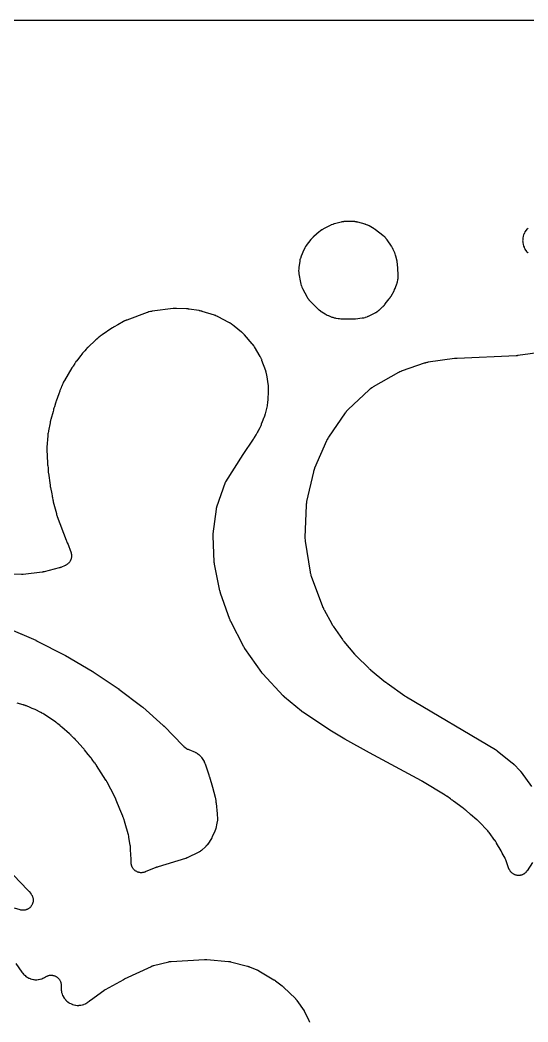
# Model space of a CAD drawing. Header units: millimetres. Extents: x 0 to 300, y 0 to 300.
# Drawn here: x 75 to 150, y 152.1 to 300.1 of the extents above; entities that cross this region are included whole.
import ezdxf

# ---------------------------------------------------------------- set-up
doc = ezdxf.new("R2010")
doc.units = ezdxf.units.MM
doc.layers.add('CUT', color=7, linetype='CONTINUOUS')

msp = doc.modelspace()

# ---------------------------------------------------------------- linework, layer by layer
at = {"layer": 'CUT'}
for points in [[(-0.0625, 1.4375), (-0.0625, 298.5625), (-0.0625, 299.4478), (-0.0589, 299.5212), (-0.0503, 299.5794), (-0.036, 299.6365), (-0.0162, 299.6918), (0.009, 299.745), (0.0392, 299.7954), (0.0743, 299.8427), (0.1137, 299.8863), (0.1573, 299.9257), (0.2046, 299.9608), (0.255, 299.991), (0.3082, 300.0162), (0.3635, 300.036), (0.4206, 300.0503), (0.4788, 300.0589), (0.5522, 300.0625), (1.4375, 300.0625), (2.5582, 300.0625), (140.0684, 300.0625), (193.3882, 300.0625)], [(150.0119, 269.3292), (149.8823, 269.1997), (149.8433, 269.1568), (149.7268, 269.0153), (149.6922, 268.9689), (149.5899, 268.8168), (149.5599, 268.7672), (149.4727, 268.606), (149.4476, 268.5538), (149.3764, 268.3849), (149.3565, 268.3305), (149.3019, 268.1556), (149.2873, 268.0995), (149.2499, 267.9201), (149.2408, 267.8629), (149.2208, 267.6807), (149.2173, 267.6228), (149.215, 267.4396), (149.2171, 267.3817), (149.2325, 267.1991), (149.2401, 267.1416), (149.2731, 266.9614), (149.2862, 266.9049), (149.3364, 266.7287), (149.355, 266.6738), (149.4219, 266.5032), (149.4457, 266.4503), (149.5288, 266.287), (149.5575, 266.2367), (149.656, 266.0821), (149.6895, 266.0348), (149.8024, 265.8905), (149.8403, 265.8466), (149.9666, 265.7138), (150.0085, 265.6738)], [(150.6538, 175.6366), (149.8771, 174.4357), (149.8526, 174.3998), (149.8063, 174.3353), (149.7525, 174.2674), (149.7145, 174.2239), (149.6543, 174.1615), (149.6123, 174.1219), (149.5465, 174.0656), (149.5008, 174.0302), (149.4299, 173.9805), (149.381, 173.9497), (149.3056, 173.907), (149.2541, 173.881), (149.1749, 173.8458), (149.121, 173.8249), (149.0388, 173.7975), (148.9833, 173.7818), (148.8988, 173.7624), (148.842, 173.7523), (148.756, 173.7411), (148.6985, 173.7364), (148.6118, 173.7335), (148.5541, 173.7344), (148.4676, 173.7399), (148.4103, 173.7463), (148.3247, 173.7601), (148.2682, 173.772), (148.1844, 173.794), (148.1293, 173.8113), (148.0479, 173.8412), (147.9948, 173.8637), (147.9167, 173.9013), (147.866, 173.9289), (147.7919, 173.9738), (147.744, 174.0061), (147.6746, 174.058), (147.63, 174.0947), (147.5659, 174.153), (147.5251, 174.1939), (147.4669, 174.2581), (147.4302, 174.3026), (147.3785, 174.3722), (147.3463, 174.4201), (147.3014, 174.4943), (147.274, 174.545), (147.2365, 174.6232), (147.2056, 174.6964), (147.1897, 174.7367), (146.7115, 176.0428), (146.7067, 176.0556), (146.6742, 176.1384), (146.669, 176.1511), (146.6484, 176.2005), (146.6372, 176.2255), (146.5611, 176.3862), (146.5488, 176.4107), (146.5238, 176.458), (146.5172, 176.47), (146.4737, 176.5476), (146.4669, 176.5595), (146.1972, 177.016), (146.1971, 177.0163), (146.1211, 177.1841), (146.1088, 177.2097), (146.0836, 177.2589), (146.0771, 177.2715), (146.0332, 177.3525), (146.0263, 177.3649), (145.3623, 178.5259), (145.3533, 178.541), (145.2938, 178.6384), (145.2844, 178.6533), (145.2061, 178.7733), (145.1963, 178.7878), (145.1311, 178.8816), (145.1209, 178.8959), (144.2549, 180.067), (144.2439, 180.0815), (144.1707, 180.1744), (144.1593, 180.1885), (144.064, 180.3022), (144.0521, 180.316), (143.9734, 180.4043), (143.9611, 180.4177), (142.8459, 181.5958), (142.8311, 181.6109), (142.7334, 181.7071), (142.7181, 181.7216), (142.5914, 181.8379), (142.5756, 181.8519), (142.4714, 181.941), (142.4552, 181.9544), (141.4929, 182.7201), (140.7972, 183.3725), (140.7828, 183.3856), (140.6872, 183.4696), (140.6723, 183.4822), (140.549, 183.5836), (140.5337, 183.5958), (140.4328, 183.6733), (140.4171, 183.685), (139.0163, 184.6909), (138.9282, 184.7611), (138.9156, 184.7708), (138.8333, 184.8328), (138.8204, 184.8422), (138.715, 184.9174), (138.702, 184.9264), (138.6164, 184.9841), (138.6031, 184.9927), (138.5411, 185.0322), (137.9967, 185.4231), (137.9879, 185.4293), (137.9268, 185.4716), (137.9173, 185.478), (137.8401, 185.5293), (137.8307, 185.5354), (137.7689, 185.5747), (137.7587, 185.5811), (134.4191, 187.6154), (134.4128, 187.6192), (134.369, 187.6451), (134.3622, 187.6491), (134.3071, 187.6808), (134.3004, 187.6846), (134.2566, 187.709), (134.2493, 187.713), (126.569, 191.8611), (122.9713, 193.8563), (120.9878, 195.0335), (116.7291, 197.8644), (116.7187, 197.8713), (116.6948, 197.8878), (116.6845, 197.8949), (116.6721, 197.9037), (116.662, 197.9109), (116.6384, 197.928), (116.6284, 197.9354), (116.6204, 197.9414), (116.6104, 197.9489), (116.5874, 197.9667), (116.5776, 197.9743), (116.5657, 197.9838), (116.5559, 197.9916), (116.5334, 198.0099), (116.5238, 198.0179), (114.0578, 200.0842), (114.0474, 200.0931), (114.0234, 200.1139), (114.0131, 200.1229), (114.0007, 200.1339), (113.9906, 200.143), (113.9672, 200.1646), (113.9572, 200.1738), (113.9493, 200.1814), (113.9394, 200.1908), (113.9167, 200.213), (113.907, 200.2226), (113.8953, 200.2344), (113.8858, 200.2441), (113.8637, 200.267), (113.8543, 200.2769), (110.8459, 203.4919), (110.8351, 203.5036), (110.8102, 203.5311), (110.7997, 203.5431), (110.7869, 203.5577), (110.7766, 203.5698), (110.7563, 203.5939), (110.7347, 203.6215), (110.7249, 203.6342), (110.7132, 203.6497), (110.7037, 203.6626), (110.6817, 203.6928), (110.6724, 203.7058), (108.177, 207.27), (108.1685, 207.2824), (108.1489, 207.3115), (108.1405, 207.324), (108.1305, 207.3394), (108.1224, 207.3521), (108.1045, 207.3806), (108.09, 207.4055), (108.0825, 207.4185), (108.0736, 207.4344), (108.0664, 207.4475), (108.0499, 207.4783), (108.0429, 207.4915), (106.103, 211.2385), (106.096, 211.2524), (106.0799, 211.2848), (106.0731, 211.2988), (106.065, 211.3159), (106.0585, 211.33), (106.0435, 211.3629), (106.0372, 211.3771), (106.0323, 211.3885), (106.0262, 211.4028), (106.0124, 211.4363), (106.0066, 211.4507), (105.9997, 211.4683), (105.9941, 211.4828), (105.9815, 211.5167), (105.9762, 211.5313), (104.5922, 215.4469), (104.5872, 215.4616), (104.5757, 215.4959), (104.5709, 215.5107), (104.5652, 215.5288), (104.5607, 215.5436), (104.5504, 215.5784), (104.5461, 215.5933), (104.5428, 215.6053), (104.5387, 215.6203), (104.5297, 215.6554), (104.5259, 215.6704), (104.5215, 215.6888), (104.518, 215.704), (104.5101, 215.7393), (104.5068, 215.7545), (103.6945, 219.7278), (103.6931, 219.7348), (103.6899, 219.7511), (103.6893, 219.7539), (103.6841, 219.7839), (103.6752, 219.8411), (103.6677, 219.9038), (103.6612, 219.9798), (103.659, 220.0149), (103.4827, 223.8904), (103.4823, 223.9003), (103.482, 223.9093), (103.4815, 223.9474), (103.4821, 224.0156), (103.4828, 224.0445), (103.4844, 224.072), (103.4892, 224.1363), (103.4929, 224.1743), (103.4944, 224.1869), (103.4957, 224.1978), (103.9692, 227.8342), (103.9707, 227.8453), (103.9721, 227.855), (103.9739, 227.8655), (103.9895, 227.9455), (103.9968, 227.9791), (104.005, 228.0108), (104.0256, 228.0848), (104.039, 228.1283), (104.0438, 228.1426), (104.048, 228.155), (105.335, 231.8231), (105.3472, 231.844), (105.3557, 231.8576), (105.363, 231.8692), (107.9528, 235.8899), (109.47, 238.1854), (109.4753, 238.1935), (109.5114, 238.2502), (109.517, 238.259), (109.5608, 238.3305), (109.5661, 238.3392), (109.5998, 238.3963), (109.6053, 238.4057), (109.8392, 238.8185), (109.961, 239.0075), (109.9676, 239.018), (110.0097, 239.0866), (110.0161, 239.0972), (110.0406, 239.1389), (110.0527, 239.1605), (110.1284, 239.3025), (110.1396, 239.3246), (110.1606, 239.3682), (110.1658, 239.3794), (110.1992, 239.4527), (110.2015, 239.4578), (110.3931, 239.7959), (110.401, 239.8102), (110.4506, 239.9037), (110.4581, 239.9182), (110.4864, 239.9751), (110.5001, 240.0047), (110.5838, 240.199), (110.5959, 240.2293), (110.6178, 240.2889), (110.6233, 240.3043), (110.6571, 240.4046), (110.6621, 240.4201), (110.7754, 240.7886), (111.0526, 241.4314), (111.0575, 241.4431), (111.0883, 241.5189), (111.0929, 241.5306), (111.1105, 241.5765), (111.119, 241.6002), (111.1709, 241.7554), (111.1784, 241.7794), (111.1921, 241.8267), (111.1955, 241.8388), (111.2165, 241.9179), (111.2196, 241.9301), (111.5076, 243.111), (111.5107, 243.1241), (111.5295, 243.2097), (111.5323, 243.2229), (111.5425, 243.2747), (111.5471, 243.3013), (111.5731, 243.4746), (111.5766, 243.5014), (111.582, 243.5538), (111.5833, 243.5672), (111.5905, 243.6546), (111.5914, 243.6681), (111.5968, 243.7578), (111.5975, 243.7682), (111.605, 243.8974), (111.6908, 245.342), (111.6916, 245.3574), (111.6949, 245.4582), (111.6952, 245.4737), (111.6955, 245.509), (111.6955, 245.5095), (111.6955, 245.5132), (111.6957, 245.5342), (111.6957, 245.5355), (111.6959, 245.5704), (111.6953, 245.6016), (111.686, 245.8042), (111.6837, 245.8353), (111.6778, 245.8959), (111.6761, 245.9115), (111.6635, 246.0121), (111.6614, 246.0276), (111.4153, 247.6566), (111.413, 247.6711), (111.3964, 247.7652), (111.3937, 247.7796), (111.3823, 247.8359), (111.3758, 247.8645), (111.3463, 247.981), (111.329, 248.05), (111.3211, 248.0784), (111.3044, 248.1334), (111.3, 248.1475), (111.27, 248.2383), (111.2652, 248.2523), (110.7096, 249.8041), (110.7046, 249.8176), (110.6708, 249.9052), (110.6655, 249.9186), (110.6439, 249.9707), (110.6323, 249.9971), (110.5523, 250.1668), (110.5394, 250.1926), (110.5245, 250.2208), (110.5238, 250.2221), (110.4975, 250.2715), (110.4906, 250.2841), (110.4449, 250.3653), (110.4377, 250.3777), (109.5937, 251.795), (109.5869, 251.8063), (109.5415, 251.8789), (109.5344, 251.8899), (109.5061, 251.933), (109.4912, 251.9547), (109.3911, 252.0934), (109.3752, 252.1145), (109.3433, 252.1548), (109.335, 252.1651), (109.2805, 252.231), (109.272, 252.2411), (108.1344, 253.5575), (108.1254, 253.5677), (108.0663, 253.633), (108.0571, 253.6429), (108.0208, 253.6814), (108.0176, 253.6845), (107.9992, 253.7039), (107.9799, 253.7234), (107.8518, 253.8467), (107.8316, 253.8652), (107.7914, 253.9005), (107.781, 253.9094), (107.7128, 253.9666), (107.7023, 253.9753), (106.604, 254.8542), (106.3475, 255.0606), (106.3361, 255.0696), (106.2611, 255.127), (106.2495, 255.1356), (106.2476, 255.137), (106.2321, 255.1489), (106.2205, 255.1574), (106.1751, 255.1903), (106.1515, 255.2066), (105.9954, 255.3087), (105.971, 255.3238), (105.9227, 255.3522), (105.9102, 255.3593), (105.8287, 255.4047), (105.8161, 255.4115), (104.2281, 256.2454), (104.2162, 256.2514), (104.1384, 256.2901), (104.1263, 256.296), (104.079, 256.3182), (104.0546, 256.329), (103.8941, 256.3958), (103.8692, 256.4055), (103.8201, 256.4234), (103.8075, 256.4278), (103.8069, 256.428), (103.7894, 256.4344), (103.7767, 256.4389), (103.694, 256.4669), (103.6812, 256.4711), (101.8645, 257.0423), (101.8542, 257.0454), (101.7822, 257.0666), (101.7714, 257.0697), (101.724, 257.0827), (101.701, 257.0886), (101.5569, 257.1221), (101.5346, 257.1268), (101.4957, 257.1343), (101.4851, 257.1363), (101.412, 257.149), (101.4001, 257.151), (99.9547, 257.373), (99.9383, 257.3753), (99.8317, 257.3887), (99.8153, 257.3905), (99.6811, 257.4036), (99.6646, 257.405), (99.5575, 257.4125), (99.541, 257.4134), (98.1018, 257.4741), (98.0892, 257.4745), (98.0068, 257.4763), (97.9942, 257.4764), (97.9446, 257.4764), (97.9193, 257.4758), (97.7548, 257.4689), (97.7295, 257.4673), (97.6802, 257.4631), (97.6676, 257.4619), (97.5857, 257.4532), (97.5731, 257.4517), (94.5007, 257.0601), (94.4839, 257.0577), (94.375, 257.0407), (94.3583, 257.0379), (94.2933, 257.0258), (94.2601, 257.0187), (94.0463, 256.9664), (94.0276, 256.9613), (94.0026, 256.9551), (93.9698, 256.9461), (93.9063, 256.9266), (93.8901, 256.9214), (93.7853, 256.886), (93.7693, 256.8804), (90.7246, 255.755), (90.7144, 255.7511), (90.6432, 255.7233), (90.6326, 255.719), (90.5863, 255.6999), (90.5641, 255.6902), (90.4274, 255.6273), (90.4271, 255.6271), (90.4061, 255.617), (90.3893, 255.6085), (90.37, 255.5991), (90.3338, 255.5807), (90.324, 255.5756), (90.2567, 255.5398), (90.2459, 255.5338), (89.4075, 255.0648), (88.8705, 254.7657), (88.8558, 254.7572), (88.82, 254.7359), (88.8091, 254.7298), (88.7969, 254.7229), (88.7188, 254.6768), (88.7068, 254.6696), (88.6101, 254.6096), (88.5983, 254.6021), (88.5224, 254.5524), (88.5108, 254.5447), (87.0787, 253.5605), (87.063, 253.5494), (86.9625, 253.4754), (86.9472, 253.4638), (86.8241, 253.3671), (86.8092, 253.355), (86.7136, 253.2747), (86.6991, 253.2622), (86.5815, 253.1569), (86.4436, 253.058), (86.4276, 253.0462), (86.408, 253.0311), (86.3783, 253.0089), (86.3686, 253.0014), (86.3307, 252.972), (86.3249, 252.9672), (86.3096, 252.955), (86.1844, 252.852), (86.1692, 252.8391), (86.0722, 252.7538), (86.0575, 252.7404), (85.0751, 251.8166), (85.0612, 251.8031), (84.9727, 251.7144), (84.9593, 251.7005), (84.8757, 251.6111), (84.8557, 251.5902), (84.8401, 251.5733), (84.8137, 251.5435), (84.8066, 251.5354), (84.7702, 251.4928), (84.7563, 251.477), (84.7438, 251.4623), (84.5337, 251.2065), (84.468, 251.1408), (84.4605, 251.1332), (84.409, 251.0798), (84.4014, 251.0718), (84.3682, 251.0362), (84.3526, 251.0187), (84.2572, 250.908), (84.2428, 250.8906), (84.2184, 250.86), (84.2119, 250.8516), (84.1672, 250.7935), (84.16, 250.7839), (83.9241, 250.464), (83.3431, 249.7566), (83.3361, 249.7478), (83.2873, 249.686), (83.2801, 249.6768), (83.2489, 249.6357), (83.2343, 249.6155), (83.1458, 249.4883), (83.1435, 249.4849), (83.1387, 249.4782), (83.1267, 249.4606), (83.0507, 249.3449), (83.0394, 249.3269), (82.8209, 248.967), (82.7811, 248.9104), (82.7731, 248.8986), (82.7087, 248.802), (82.7009, 248.7901), (82.6515, 248.7119), (82.644, 248.6998), (81.5332, 246.8491), (81.5222, 246.83), (81.488, 246.7679), (81.4871, 246.7664), (81.4806, 246.7548), (81.4555, 246.709), (81.4553, 246.7085), (81.4529, 246.7043), (81.4426, 246.6848), (81.3616, 246.5241), (81.3521, 246.5042), (81.2922, 246.3738), (81.2834, 246.3535), (81.185, 246.1165), (81.1189, 245.9733), (81.1075, 245.9472), (81.0866, 245.8956), (81.0814, 245.8823), (81.0486, 245.7957), (81.0437, 245.7823), (81.0292, 245.741), (80.9471, 245.543), (80.9422, 245.5308), (80.9112, 245.4512), (80.9065, 245.4389), (80.8698, 245.3382), (80.8654, 245.3258), (80.8379, 245.2449), (80.8339, 245.2324), (80.7144, 244.8539), (80.3063, 243.7941), (80.3017, 243.7817), (80.2724, 243.7002), (80.268, 243.6876), (80.2335, 243.5846), (80.2294, 243.5719), (80.2037, 243.4892), (80.1999, 243.4764), (80.053, 242.963), (80.0124, 242.8476), (80.0075, 242.8329), (79.9765, 242.7368), (79.9719, 242.722), (79.9361, 242.6004), (79.932, 242.5855), (79.906, 242.4879), (79.9022, 242.4729), (79.8491, 242.2506), (79.5119, 241.0725), (79.5091, 241.0624), (79.4903, 240.9919), (79.4876, 240.9814), (79.476, 240.9349), (79.4709, 240.9124), (79.4601, 240.8602), (79.4309, 240.7446), (79.4269, 240.7275), (79.4021, 240.6154), (79.3986, 240.5981), (79.1742, 239.419), (79.1692, 239.3959), (79.1667, 239.3841), (79.1576, 239.3378), (79.1535, 239.314), (79.15, 239.2917), (79.1146, 239.1057), (79.1114, 239.0871), (79.0923, 238.9662), (79.0896, 238.9475), (79.0704, 238.7951), (79.0684, 238.7763), (79.0569, 238.6545), (79.0554, 238.6357), (78.9517, 236.9767), (78.951, 236.9621), (78.9474, 236.8676), (78.947, 236.8531), (78.9454, 236.7344), (78.9453, 236.7198), (78.9463, 236.6252), (78.9466, 236.6107), (79.0131, 234.6913), (79.0139, 234.6743), (79.0208, 234.5644), (79.0221, 234.5474), (79.0347, 234.4097), (79.0365, 234.3929), (79.0496, 234.2835), (79.0519, 234.2667), (79.1073, 233.8943), (79.1166, 233.6097), (79.1176, 233.5896), (79.1205, 233.5471), (79.1211, 233.5264), (79.1218, 233.5108), (79.1278, 233.4094), (79.1289, 233.3938), (79.1397, 233.2668), (79.1413, 233.2512), (79.1525, 233.1503), (79.1544, 233.1348), (79.3976, 231.37), (79.3995, 231.3573), (79.4128, 231.2745), (79.4149, 231.2618), (79.4338, 231.1582), (79.4362, 231.1455), (79.453, 231.0634), (79.4557, 231.0508), (79.672, 230.097), (79.7137, 229.8164), (79.7161, 229.8016), (79.7329, 229.7053), (79.7357, 229.6905), (79.7598, 229.5702), (79.7629, 229.5555), (79.7745, 229.5043), (79.8212, 229.2274), (79.8233, 229.2154), (79.8381, 229.1376), (79.8405, 229.1256), (79.861, 229.0283), (79.8636, 229.0164), (79.8815, 228.9393), (79.8844, 228.9274), (80.3312, 227.165), (80.3355, 227.1491), (80.3647, 227.0458), (80.3694, 227.03), (80.4097, 226.9014), (80.4148, 226.8857), (80.4497, 226.7842), (80.4552, 226.7687), (81.7743, 223.2473), (81.7803, 223.2318), (81.8209, 223.132), (81.8273, 223.1167), (81.8817, 222.9929), (81.8886, 222.9778), (81.9346, 222.8803), (81.9419, 222.8655), (82.0655, 222.6215), (82.4314, 221.6483), (82.4359, 221.6363), (82.4397, 221.6255), (82.4552, 221.5787), (82.4806, 221.4937), (82.4905, 221.4577), (82.4985, 221.4229), (82.5154, 221.341), (82.5241, 221.2923), (82.5265, 221.2761), (82.5285, 221.2619), (82.5484, 221.1131), (82.5532, 221.0685), (82.5601, 220.9865), (82.563, 220.8967), (82.562, 220.837), (82.5561, 220.7474), (82.5491, 220.688), (82.5342, 220.5994), (82.5214, 220.5411), (82.4977, 220.4544), (82.4791, 220.3976), (82.447, 220.3138), (82.4228, 220.2591), (82.3825, 220.1789), (82.353, 220.1269), (82.3048, 220.0511), (82.2703, 220.0023), (82.2148, 219.9316), (82.1756, 219.8865), (82.1134, 219.8218), (82.0699, 219.7808), (82.0015, 219.7226), (81.9541, 219.6861), (81.8803, 219.635), (81.8295, 219.6035), (81.7509, 219.56), (81.6771, 219.5238), (81.6363, 219.505), (81.01, 219.2359), (81.0033, 219.233), (80.9877, 219.2264), (80.985, 219.2253), (80.9562, 219.214), (80.9011, 219.1934), (80.8402, 219.173), (80.7658, 219.1511), (80.7314, 219.1417), (78.542, 218.5894), (78.5282, 218.586), (78.4959, 218.5784), (78.4821, 218.5753), (78.4655, 218.5717), (78.4517, 218.5688), (78.4196, 218.5622), (78.4058, 218.5596), (78.3946, 218.5575), (78.3808, 218.555), (78.3483, 218.5495), (78.3344, 218.5472), (78.3174, 218.5446), (78.3035, 218.5426), (78.2709, 218.5381), (78.2569, 218.5362), (75.4449, 218.1926), (75.4382, 218.1918), (75.4226, 218.19), (75.4199, 218.1897), (75.3913, 218.187), (75.3369, 218.1828), (75.2774, 218.1802), (75.2054, 218.1794), (75.1723, 218.1796), (72.3269, 218.2529)], [(152.1488, 251.0056), (148.4796, 250.4994), (148.4693, 250.4981), (148.4452, 250.495), (148.4349, 250.4938), (148.4223, 250.4924), (148.412, 250.4912), (148.3879, 250.4888), (148.3775, 250.4878), (148.3692, 250.487), (148.3588, 250.4861), (148.3346, 250.4842), (148.3243, 250.4834), (148.3116, 250.4826), (148.3012, 250.4819), (148.277, 250.4806), (148.2666, 250.48), (139.5217, 250.089), (139.5077, 250.0883), (139.4167, 250.0821), (139.4027, 250.0809), (139.2886, 250.0705), (139.2746, 250.069), (139.184, 250.0586), (139.1701, 250.0568), (135.2779, 249.5152), (135.2636, 249.513), (135.1707, 249.4978), (135.1565, 249.4953), (135.1009, 249.4848), (135.0726, 249.4787), (134.8897, 249.435), (134.8617, 249.4276), (134.8074, 249.4118), (134.7935, 249.4076), (134.7038, 249.3791), (134.6901, 249.3746), (131.4195, 248.2495), (131.4064, 248.2448), (131.3218, 248.2135), (131.3089, 248.2086), (131.2585, 248.1886), (131.2329, 248.1778), (131.0686, 248.1036), (131.0436, 248.0916), (130.9953, 248.0671), (130.983, 248.0606), (130.9035, 248.0179), (130.8914, 248.0112), (127.1396, 245.8813), (127.1244, 245.8723), (127.0266, 245.813), (127.0117, 245.8036), (126.9541, 245.7663), (126.9251, 245.7463), (126.7408, 245.6109), (126.7131, 245.5892), (126.6603, 245.5454), (126.6469, 245.5339), (126.561, 245.4583), (126.5479, 245.4465), (123.4554, 242.5591), (123.4438, 242.548), (123.3697, 242.475), (123.3584, 242.4636), (123.3151, 242.4186), (123.2935, 242.3949), (123.1575, 242.2376), (123.1372, 242.2129), (123.0989, 242.1635), (123.0893, 242.1507), (123.0277, 242.0668), (123.0184, 242.0538), (120.5312, 238.4662), (120.5228, 238.4538), (120.4694, 238.3726), (120.4614, 238.3599), (120.4305, 238.3103), (120.4153, 238.2845), (120.321, 238.1145), (120.3072, 238.088), (120.2814, 238.0356), (120.275, 238.022), (120.2343, 237.9337), (120.2282, 237.92), (118.4885, 233.8805), (118.4832, 233.868), (118.4501, 233.786), (118.4452, 233.7733), (118.4264, 233.7236), (118.4173, 233.6979), (118.3624, 233.5299), (118.3545, 233.5039), (118.3403, 233.4527), (118.3368, 233.4395), (118.3151, 233.3538), (118.3119, 233.3406), (117.3033, 228.939), (117.3003, 228.9252), (117.2819, 228.8351), (117.2792, 228.8212), (117.2694, 228.7668), (117.2651, 228.7388), (117.2411, 228.5566), (117.2381, 228.5284), (117.2334, 228.4734), (117.2324, 228.4592), (117.2269, 228.3675), (117.2262, 228.3533), (117.0562, 223.7106), (117.0559, 223.6961), (117.0547, 223.6014), (117.0547, 223.5868), (117.0554, 223.5299), (117.0565, 223.5008), (117.0679, 223.3119), (117.0704, 223.2828), (117.0766, 223.2263), (117.0783, 223.2118), (117.0909, 223.1179), (117.093, 223.1035), (117.8195, 218.5347), (117.822, 218.5199), (117.8399, 218.4234), (117.8428, 218.4086), (117.855, 218.3509), (117.862, 218.3215), (117.9121, 218.1319), (117.9205, 218.1029), (117.9384, 218.0467), (117.9432, 218.0324), (117.9754, 217.9397), (117.9805, 217.9255), (119.6543, 213.4652), (119.6621, 213.4454), (119.7153, 213.3177), (119.7239, 213.2982), (119.7962, 213.1404), (119.8054, 213.1213), (119.8675, 212.9976), (119.8774, 212.9788), (121.03, 210.8738), (121.0374, 210.8606), (121.0869, 210.7755), (121.0946, 210.7625), (121.1593, 210.6573), (121.1674, 210.6445), (121.2211, 210.562), (121.2295, 210.5494), (122.5887, 208.5707), (122.5971, 208.5589), (122.6522, 208.4827), (122.6608, 208.4711), (122.7323, 208.3771), (122.7412, 208.3657), (122.7999, 208.2922), (122.809, 208.281), (124.3571, 206.4371), (124.3668, 206.4257), (124.4312, 206.3529), (124.4412, 206.3418), (124.5242, 206.2523), (124.5345, 206.2415), (124.6024, 206.1719), (124.613, 206.1614), (126.482, 204.3392), (126.4915, 204.3301), (126.5539, 204.2718), (126.5637, 204.263), (126.6437, 204.1915), (126.6536, 204.1828), (126.7186, 204.1273), (126.7287, 204.1189), (128.9775, 202.2815), (128.9849, 202.2755), (129.0368, 202.2345), (129.0448, 202.2282), (129.1104, 202.1782), (129.1184, 202.1721), (129.1709, 202.1334), (129.1795, 202.1272), (131.7889, 200.2733), (131.7992, 200.2662), (131.8666, 200.2204), (131.877, 200.2135), (131.9628, 200.1578), (131.9734, 200.151), (132.0426, 200.1081), (132.0534, 200.1016), (145.194, 192.3294), (145.2079, 192.321), (145.2401, 192.3011), (145.2539, 192.2925), (145.2705, 192.2818), (145.2841, 192.273), (145.3156, 192.252), (145.329, 192.2428), (145.3397, 192.2354), (145.3529, 192.2261), (145.3836, 192.2039), (145.3967, 192.1943), (145.4126, 192.1825), (145.4255, 192.1726), (145.4554, 192.1494), (145.4681, 192.1394), (147.7159, 190.3278), (147.7275, 190.3183), (147.7543, 190.2959), (147.7658, 190.2863), (147.7796, 190.2743), (147.7908, 190.2645), (147.8169, 190.2412), (147.828, 190.2312), (147.8368, 190.223), (147.8477, 190.2128), (147.873, 190.1887), (147.8838, 190.1783), (147.8968, 190.1655), (147.9073, 190.1549), (147.9318, 190.13), (147.9422, 190.1192), (148.7925, 189.2235), (148.8027, 189.2126), (148.8262, 189.1869), (148.8362, 189.1759), (148.8483, 189.1623), (148.8581, 189.151), (148.8808, 189.1246), (148.8904, 189.1132), (148.8981, 189.104), (148.9075, 189.0925), (148.9293, 189.0653), (148.9385, 189.0536), (148.9497, 189.0392), (148.9587, 189.0274), (148.9796, 188.9995), (148.9885, 188.9875), (150.5082, 186.8889)], [(72.9294, 210.37), (77.2894, 208.4648), (77.2947, 208.4625), (77.3072, 208.4569), (77.3126, 208.4545), (77.3255, 208.4487), (77.332, 208.4457), (77.3471, 208.4387), (77.3535, 208.4357), (77.3588, 208.4332), (77.3654, 208.4301), (77.3806, 208.4227), (77.3872, 208.4196), (77.3902, 208.418), (77.3979, 208.4142), (77.4157, 208.4053), (77.4233, 208.4014), (81.5873, 206.255), (81.5915, 206.2528), (81.6013, 206.2477), (81.6055, 206.2455), (81.6156, 206.2401), (81.6206, 206.2374), (81.6325, 206.2311), (81.6375, 206.2284), (81.6416, 206.2261), (81.6468, 206.2233), (81.6587, 206.2167), (81.6632, 206.2142), (81.6726, 206.2089), (81.6861, 206.2011), (81.6921, 206.1977), (85.6403, 203.8974), (85.6452, 203.8945), (85.6566, 203.8878), (85.6615, 203.8849), (85.6732, 203.8779), (85.6791, 203.8743), (85.6929, 203.8659), (85.6988, 203.8623), (85.7035, 203.8593), (85.7095, 203.8556), (85.7234, 203.8468), (85.7285, 203.8435), (85.7394, 203.8365), (85.7551, 203.8262), (85.762, 203.8216), (89.467, 201.344), (89.4717, 201.3408), (89.4826, 201.3335), (89.4872, 201.3303), (89.4984, 201.3226), (89.5041, 201.3187), (89.5172, 201.3095), (89.5228, 201.3056), (89.5273, 201.3024), (89.533, 201.2983), (89.5462, 201.2888), (89.5511, 201.2852), (89.5615, 201.2776), (89.5764, 201.2664), (89.5829, 201.2615), (92.9774, 198.6762), (92.9829, 198.672), (92.9957, 198.6621), (93.0012, 198.6578), (93.0143, 198.6475), (93.0209, 198.6422), (93.0363, 198.6299), (93.0429, 198.6246), (93.0482, 198.6203), (93.0548, 198.6148), (93.0702, 198.602), (93.0768, 198.5964), (93.0799, 198.5938), (93.0876, 198.5872), (93.1053, 198.5718), (93.1129, 198.5651), (96.1178, 195.8945), (96.1227, 195.8901), (96.1341, 195.8798), (96.139, 195.8753), (96.1507, 195.8646), (96.1566, 195.8592), (96.1702, 195.8465), (96.1761, 195.841), (96.1808, 195.8365), (96.1867, 195.8308), (96.2004, 195.8176), (96.2062, 195.8119), (96.209, 195.8092), (96.2158, 195.8025), (96.2315, 195.7866), (96.2382, 195.7798), (99.0006, 192.9445), (99.0112, 192.9339), (99.0808, 192.866), (99.0916, 192.8557), (99.1345, 192.8159), (99.1569, 192.7961), (99.3038, 192.6727), (99.3515, 192.6365), (99.5079, 192.5298), (99.559, 192.4986), (99.7275, 192.4067), (99.7541, 192.3931), (99.8068, 192.3677), (99.8203, 192.3613), (99.909, 192.3213), (99.9228, 192.3153), (100.858, 191.9208), (100.8704, 191.9155), (100.8848, 191.9091), (100.9334, 191.8861), (101.0124, 191.8455), (101.0459, 191.8274), (101.0785, 191.8078), (101.1536, 191.7604), (101.1982, 191.7303), (101.211, 191.7211), (101.2218, 191.7132), (101.3743, 191.6001), (101.4091, 191.5729), (101.4716, 191.5217), (101.5369, 191.4624), (101.5785, 191.4209), (101.6377, 191.3556), (101.675, 191.3102), (101.7275, 191.2394), (101.7725, 191.1722), (101.7961, 191.135), (102.1531, 190.54), (102.1587, 190.5306), (102.1636, 190.5222), (102.184, 190.4853), (102.2191, 190.418), (102.2334, 190.3894), (102.246, 190.3616), (102.2743, 190.2959), (102.2902, 190.2567), (102.2951, 190.2435), (102.2994, 190.2321), (102.4632, 189.7785), (102.8344, 188.6148), (102.9171, 188.3555), (102.9322, 188.3083), (103.4222, 186.7722), (103.7792, 185.3026), (103.8682, 184.794), (103.8703, 184.7821), (103.9059, 184.5785), (103.934, 184.4178), (104.0913, 182.848), (104.1269, 182.0352), (104.1272, 182.0253), (104.1275, 182.0187), (104.1278, 181.9758), (104.1269, 181.9133), (104.1268, 181.9122), (104.0578, 181.4777), (103.872, 180.6497), (103.8693, 180.6381), (103.8668, 180.6276), (103.8549, 180.5829), (103.8315, 180.5031), (103.8209, 180.4696), (103.8095, 180.4381), (103.7814, 180.3649), (103.7636, 180.322), (103.7574, 180.3079), (103.7518, 180.2957), (103.3592, 179.4472), (103.3532, 179.4339), (103.3155, 179.3469), (103.3099, 179.3335), (103.2885, 179.2807), (103.2782, 179.2534), (103.2548, 179.1865), (102.6917, 178.3501), (102.684, 178.3389), (102.6749, 178.3258), (102.6426, 178.2821), (102.587, 178.2117), (102.5625, 178.1821), (102.5367, 178.1536), (102.475, 178.0884), (102.4365, 178.0502), (102.4248, 178.0393), (102.4149, 178.0301), (101.7609, 177.4367), (101.7531, 177.4297), (101.7479, 177.4251), (101.7132, 177.3959), (101.6616, 177.3546), (101.6019, 177.3108), (101.5606, 177.2829), (101.5025, 177.247), (101.4568, 177.221), (101.4203, 177.2014), (101.4088, 177.1955), (101.3983, 177.1903), (99.6689, 176.339), (99.6606, 176.335), (99.6532, 176.3314), (99.6208, 176.3167), (99.5619, 176.2913), (99.5389, 176.2818), (99.5122, 176.2716), (99.4559, 176.2514), (99.4221, 176.24), (99.4107, 176.2364), (99.4008, 176.2334), (95.3656, 175.013), (95.3522, 175.0088), (95.2653, 174.9803), (95.252, 174.9757), (95.1438, 174.9374), (95.1306, 174.9325), (95.0451, 174.9), (95.032, 174.8948), (93.4727, 174.2584), (93.431, 174.2426), (93.354, 174.2155), (93.2686, 174.1902), (93.211, 174.1762), (93.1235, 174.1594), (93.0648, 174.1511), (92.976, 174.1431), (92.9168, 174.1406), (92.8277, 174.1414), (92.7685, 174.1449), (92.6799, 174.1544), (92.6214, 174.1637), (92.5342, 174.182), (92.4768, 174.1971), (92.3918, 174.2239), (92.3362, 174.2445), (92.2544, 174.2796), (92.2011, 174.3056), (92.1231, 174.3486), (92.0726, 174.3798), (91.9992, 174.4303), (91.9521, 174.4663), (91.8841, 174.5239), (91.8407, 174.5643), (91.7787, 174.6283), (91.7396, 174.6729), (91.6843, 174.7427), (91.6497, 174.7909), (91.6015, 174.8658), (91.572, 174.9172), (91.5314, 174.9965), (91.507, 175.0506), (91.4745, 175.1335), (91.4556, 175.1898), (91.4315, 175.2755), (91.4182, 175.3333), (91.4027, 175.421), (91.3924, 175.502), (91.3895, 175.5312), (91.3958, 175.8659), (91.3959, 175.8844), (91.3945, 176.0044), (91.3939, 176.0229), (91.3875, 176.1734), (91.3865, 176.1919), (91.3776, 176.3116), (91.376, 176.33), (91.3462, 176.6147), (91.304, 177.6989), (91.3031, 177.7165), (91.2952, 177.8307), (91.2938, 177.8483), (91.2798, 177.9914), (91.2778, 178.0089), (91.2633, 178.1225), (91.2608, 178.14), (91.0644, 179.3851), (91.0608, 179.4057), (91.035, 179.5388), (91.0307, 179.5592), (90.9926, 179.7249), (90.9875, 179.7452), (90.9526, 179.8761), (90.9469, 179.8962), (90.485, 181.4133), (90.3912, 181.7749), (90.3861, 181.7935), (90.3508, 181.9133), (90.3451, 181.9317), (90.2961, 182.0805), (90.2898, 182.0987), (90.247, 182.216), (90.2401, 182.234), (90.2003, 182.3331), (90.1805, 182.3893), (90.176, 182.4016), (90.146, 182.481), (90.1413, 182.4932), (89.7221, 183.5348), (89.1904, 184.8601), (89.1848, 184.8736), (89.1472, 184.9611), (89.1412, 184.9745), (89.1282, 185.0028), (89.1267, 185.0061), (89.1104, 185.0415), (89.0913, 185.0832), (89.0895, 185.0871), (89.0767, 185.1148), (89.0704, 185.128), (89.0285, 185.2135), (89.0219, 185.2266), (88.368, 186.4817), (87.8447, 187.4886), (87.8384, 187.5003), (87.7969, 187.5762), (87.7903, 187.5878), (87.7811, 187.6039), (87.7808, 187.6043), (87.7744, 187.6158), (87.7207, 187.7086), (87.714, 187.7199), (87.6696, 187.7929), (87.6627, 187.8041), (86.2635, 189.997), (86.2558, 190.0087), (86.2051, 190.0843), (86.1972, 190.0958), (86.1312, 190.1892), (86.1273, 190.1946), (86.1117, 190.2168), (86.1035, 190.2282), (86.0489, 190.3016), (86.0404, 190.3129), (85.7334, 190.7069), (85.6236, 190.871), (85.614, 190.885), (85.55, 190.975), (85.5399, 190.9887), (85.4565, 191.0994), (85.446, 191.1128), (85.377, 191.199), (85.3662, 191.2122), (85.0377, 191.5999), (84.4938, 192.2981), (84.4854, 192.3086), (84.4301, 192.3764), (84.4214, 192.3867), (84.3501, 192.4703), (84.3413, 192.4804), (84.283, 192.5457), (84.2739, 192.5556), (83.781, 193.083), (83.4286, 193.4989), (83.416, 193.5133), (83.333, 193.6051), (83.3201, 193.6191), (83.2123, 193.7309), (83.1989, 193.7445), (83.1102, 193.8309), (83.0964, 193.8439), (82.9137, 194.011), (82.5892, 194.3583), (82.5778, 194.3701), (82.5026, 194.4463), (82.4909, 194.4579), (82.3939, 194.5508), (82.3819, 194.562), (82.3026, 194.634), (82.2903, 194.6449), (81.1569, 195.6179), (81.0131, 195.7494), (80.9984, 195.7624), (80.9018, 195.8452), (80.8867, 195.8576), (80.7621, 195.9575), (80.754, 195.9638), (80.5693, 196.1224), (80.556, 196.1334), (80.4691, 196.2038), (80.4556, 196.2144), (80.4243, 196.2383), (80.4231, 196.2393), (80.4047, 196.2533), (80.344, 196.2996), (80.3399, 196.3027), (80.3114, 196.3244), (80.2975, 196.3347), (80.2066, 196.3999), (80.1925, 196.4097), (78.5022, 197.5507), (78.4851, 197.5618), (78.4393, 197.5905), (78.4386, 197.5909), (78.4275, 197.5979), (78.4242, 197.6), (78.3728, 197.6322), (78.3553, 197.6427), (78.2115, 197.7261), (78.1937, 197.7361), (78.0769, 197.7986), (78.0588, 197.808), (77.2172, 198.2226), (77.1991, 198.2312), (77.0807, 198.2847), (77.0624, 198.2926), (76.9117, 198.3547), (76.8931, 198.362), (76.7714, 198.4076), (76.7526, 198.4142), (76.4427, 198.5185), (75.9, 198.761), (75.8902, 198.7653), (75.8214, 198.7946), (75.8111, 198.7988), (75.7656, 198.8172), (75.7436, 198.8256), (75.605, 198.8753), (75.5835, 198.8826), (75.5459, 198.8945), (75.5356, 198.8976), (75.4648, 198.9187), (75.4533, 198.922), (74.5586, 199.1685)], [(73.9821, 173.7802), (76.1213, 171.5679), (76.3085, 171.3564), (76.5495, 171.0652), (76.5768, 171.0305), (76.6253, 170.9657), (76.6747, 170.8925), (76.7051, 170.8422), (76.7471, 170.7644), (76.7725, 170.7114), (76.8066, 170.6299), (76.8266, 170.5746), (76.8526, 170.4902), (76.8671, 170.4332), (76.8847, 170.3467), (76.8936, 170.2886), (76.9026, 170.2007), (76.9057, 170.142), (76.9061, 170.0536), (76.9034, 169.9949), (76.8951, 169.907), (76.8867, 169.8488), (76.8699, 169.7621), (76.8558, 169.705), (76.8305, 169.6204), (76.8109, 169.5649), (76.7774, 169.4832), (76.7525, 169.4299), (76.7112, 169.3519), (76.6811, 169.3013), (76.6324, 169.2277), (76.5975, 169.1803), (76.5418, 169.1118), (76.5024, 169.0681), (76.4402, 169.0054), (76.3968, 168.9657), (76.3288, 168.9094), (76.2817, 168.8742), (76.2084, 168.8249), (76.1581, 168.7944), (76.0803, 168.7525), (76.0273, 168.7272), (75.9458, 168.693), (75.8905, 168.673), (75.8061, 168.6471), (75.7491, 168.6326), (75.6626, 168.615), (75.6044, 168.6062), (75.5166, 168.5972), (75.4578, 168.5941), (75.3695, 168.5937), (75.3108, 168.5964), (75.2228, 168.6047), (75.1646, 168.6132), (75.0779, 168.6301), (74.9994, 168.6494), (74.9852, 168.6533), (74.1277, 168.9105)], [(74.37, 160.7305), (75.2508, 159.4614), (75.2592, 159.4497), (75.3143, 159.3742), (75.3229, 159.3627), (75.3571, 159.3182), (75.3752, 159.2958), (75.4943, 159.1551), (75.5335, 159.113), (75.6637, 158.9862), (75.7068, 158.9481), (75.8485, 158.8343), (75.8951, 158.8005), (76.0471, 158.7007), (76.0966, 158.6715), (76.2575, 158.5868), (76.3096, 158.5625), (76.4778, 158.4936), (76.532, 158.4743), (76.7061, 158.4218), (76.7618, 158.4079), (76.9401, 158.3723), (76.997, 158.3638), (77.1779, 158.3454), (77.2353, 158.3423), (77.4171, 158.3413), (77.4745, 158.3438), (77.6556, 158.3602), (77.7125, 158.3682), (77.8912, 158.4019), (77.9471, 158.4152), (78.1217, 158.4659), (78.1761, 158.4845), (78.3451, 158.5516), (78.3975, 158.5754), (78.5592, 158.6584), (78.6091, 158.6871), (78.7189, 158.7574), (78.7566, 158.7803), (78.8267, 158.8205), (78.9052, 158.8606), (78.9587, 158.8847), (79.0408, 158.9169), (79.0964, 158.9356), (79.1813, 158.9596), (79.2385, 158.9728), (79.3252, 158.9884), (79.3835, 158.996), (79.4713, 159.003), (79.53, 159.0048), (79.6182, 159.0032), (79.6767, 158.9992), (79.7643, 158.989), (79.8222, 158.9794), (79.9084, 158.9606), (79.965, 158.9453), (80.0489, 158.9183), (80.1038, 158.8975), (80.1847, 158.8623), (80.2373, 158.8363), (80.3143, 158.7934), (80.3641, 158.7624), (80.4366, 158.7121), (80.4831, 158.6763), (80.5503, 158.6192), (80.5931, 158.5791), (80.6544, 158.5157), (80.6931, 158.4715), (80.7479, 158.4024), (80.782, 158.3547), (80.8298, 158.2806), (80.8591, 158.2298), (80.8994, 158.1513), (80.9236, 158.0979), (80.956, 158.0159), (80.9749, 157.9603), (80.9991, 157.8755), (81.0124, 157.8183), (81.0283, 157.7316), (81.0359, 157.6734), (81.0432, 157.5855), (81.0459, 157.5048), (81.0463, 157.4607), (81.0414, 157.1509), (81.0413, 157.136), (81.0422, 157.0387), (81.0425, 157.0238), (81.0445, 156.9654), (81.0463, 156.9355), (81.0624, 156.7444), (81.0704, 156.6852), (81.1049, 156.4992), (81.1188, 156.441), (81.1717, 156.2594), (81.1912, 156.2029), (81.262, 156.0275), (81.2871, 155.9732), (81.3749, 155.8057), (81.4053, 155.7542), (81.5094, 155.5963), (81.5447, 155.548), (81.664, 155.4013), (81.704, 155.3568), (81.8373, 155.2226), (81.8816, 155.1823), (82.0276, 155.0621), (82.0756, 155.0265), (82.2328, 154.9214), (82.2842, 154.8907), (82.4511, 154.8018), (82.5052, 154.7763), (82.6802, 154.7045), (82.7366, 154.6846), (82.9178, 154.6305), (82.9759, 154.6163), (83.1616, 154.5806), (83.2209, 154.5722), (83.4092, 154.5551), (83.469, 154.5527), (83.6581, 154.5545), (83.7178, 154.5581), (83.9058, 154.5787), (83.9649, 154.5881), (84.1499, 154.6274), (84.2078, 154.6427), (84.3879, 154.7001), (84.444, 154.7211), (84.6175, 154.7962), (84.6712, 154.8227), (84.8364, 154.9147), (84.8872, 154.9464), (85.0445, 155.0559), (85.0687, 155.0736), (85.1149, 155.1093), (85.1266, 155.1186), (85.2021, 155.18), (85.2136, 155.1896), (85.2185, 155.1938), (85.2274, 155.2013), (85.2483, 155.2187), (85.2573, 155.2261), (85.2646, 155.232), (85.2737, 155.2393), (85.295, 155.2562), (85.3042, 155.2634), (85.3155, 155.2721), (85.3248, 155.2791), (85.3466, 155.2954), (85.3559, 155.3023), (87.3388, 156.7479), (87.3503, 156.7562), (87.3773, 156.7752), (87.3889, 156.7832), (87.4031, 156.7929), (87.4149, 156.8008), (87.4424, 156.819), (87.4543, 156.8267), (87.4639, 156.8328), (87.4759, 156.8403), (87.504, 156.8575), (87.5161, 156.8649), (87.5309, 156.8737), (87.5431, 156.8808), (87.5717, 156.8972), (87.5841, 156.9041), (90.2776, 158.3905), (90.283, 158.3934), (90.2956, 158.4003), (90.3011, 158.4032), (90.3143, 158.4103), (90.321, 158.4138), (90.3366, 158.422), (90.3433, 158.4254), (90.3487, 158.4282), (90.3556, 158.4317), (90.3716, 158.4398), (90.3784, 158.4432), (90.3817, 158.4448), (90.3898, 158.4487), (90.4088, 158.4578), (90.4169, 158.4616), (94.3863, 160.3144), (94.396, 160.3189), (94.4047, 160.3228), (94.4424, 160.3388), (94.5106, 160.366), (94.5396, 160.377), (94.5676, 160.3864), (94.6337, 160.4074), (94.673, 160.4189), (94.6862, 160.4225), (94.6977, 160.4255), (96.937, 160.9942), (96.9475, 160.9968), (96.957, 160.9991), (96.9979, 161.008), (97.072, 161.0223), (97.1034, 161.0277), (97.1334, 161.0317), (97.204, 161.04), (97.2459, 161.0439), (97.2599, 161.0449), (97.272, 161.0456), (102.216, 161.3229), (102.2318, 161.3237), (102.2687, 161.3251), (102.2846, 161.3256), (102.3039, 161.326), (102.3197, 161.3262), (102.3566, 161.3263), (102.3725, 161.3262), (102.3851, 161.326), (102.4009, 161.3257), (102.4379, 161.3245), (102.4537, 161.3238), (102.473, 161.3229), (102.4888, 161.322), (102.5256, 161.3195), (102.5414, 161.3183), (105.778, 161.0435), (105.7875, 161.0427), (105.796, 161.0419), (105.8326, 161.0376), (105.8983, 161.0286), (105.926, 161.0243), (105.9522, 161.0194), (106.0134, 161.0069), (106.0495, 160.9988), (106.0614, 160.9959), (106.0718, 160.9932), (108.5835, 160.3411), (108.5981, 160.3372), (108.6321, 160.3277), (108.6466, 160.3236), (108.6643, 160.3183), (108.6787, 160.3139), (108.7123, 160.3034), (108.7267, 160.2987), (108.7382, 160.2949), (108.7525, 160.29), (108.7858, 160.2783), (108.8, 160.2732), (108.8173, 160.2668), (108.8314, 160.2614), (108.8642, 160.2486), (108.8783, 160.243), (109.9467, 159.8059), (109.9618, 159.7995), (109.9969, 159.7844), (110.0119, 159.7778), (110.0301, 159.7695), (110.045, 159.7626), (110.0796, 159.7462), (110.0943, 159.7391), (110.106, 159.7332), (110.1207, 159.7258), (110.1546, 159.7082), (110.1691, 159.7005), (110.1866, 159.6909), (110.201, 159.683), (110.2342, 159.6641), (110.2484, 159.6559), (112.4829, 158.3343), (112.4945, 158.3273), (112.5215, 158.3108), (112.533, 158.3037), (112.5469, 158.2949), (112.5583, 158.2875), (112.5848, 158.2702), (112.596, 158.2627), (112.605, 158.2567), (112.6162, 158.249), (112.6421, 158.2309), (112.6532, 158.2231), (112.6666, 158.2134), (112.6775, 158.2054), (112.7028, 158.1866), (112.7136, 158.1784), (113.6902, 157.4291), (113.7006, 157.421), (113.7247, 157.402), (113.735, 157.3937), (113.7474, 157.3836), (113.7576, 157.3752), (113.7811, 157.3554), (113.7911, 157.3469), (113.7991, 157.34), (113.809, 157.3313), (113.8319, 157.3109), (113.8417, 157.3021), (113.8535, 157.2912), (113.8631, 157.2823), (113.8855, 157.2612), (113.895, 157.2521), (115.6361, 155.5588), (115.6441, 155.551), (115.6512, 155.5439), (115.6811, 155.5126), (115.7336, 155.455), (115.7552, 155.4303), (115.7749, 155.406), (115.8201, 155.3481), (115.846, 155.3132), (115.8543, 155.3014), (115.8615, 155.2911), (116.9236, 153.7397), (116.9275, 153.734), (116.9365, 153.7207), (116.9381, 153.7183), (116.954, 153.6936), (116.9834, 153.646), (117.0138, 153.5931), (117.0483, 153.5281), (117.0636, 153.4978), (117.6193, 152.3459), (117.6237, 152.3367), (117.6276, 152.3282), (117.6433, 152.2928), (117.6699, 152.2291), (117.6806, 152.2019), (117.6901, 152.1756), (117.7112, 152.1135), (117.7228, 152.0766)]]:
    msp.add_lwpolyline(points, dxfattribs=at)
msp.add_lwpolyline([(116.6448, 260.5368), (116.6518, 260.5227), (116.6979, 260.4314), (116.7052, 260.4174), (117.3943, 259.1388), (117.4016, 259.1258), (117.4497, 259.0414), (117.4573, 259.0286), (117.4875, 258.9786), (117.5036, 258.9535), (117.6108, 258.7947), (117.6467, 258.7469), (117.7691, 258.5997), (117.7888, 258.5772), (117.8283, 258.5342), (117.8385, 258.5233), (117.906, 258.4535), (117.9166, 258.4429), (118.9663, 257.4095), (118.9789, 257.3974), (119.0619, 257.3203), (119.0748, 257.3087), (119.1259, 257.2639), (119.1528, 257.2417), (119.3315, 257.1026), (119.3596, 257.082), (119.4156, 257.0435), (119.4301, 257.0338), (119.5252, 256.9722), (119.5399, 256.963), (120.0229, 256.6701), (120.0418, 256.6591), (120.1655, 256.5901), (120.1848, 256.5798), (120.343, 256.499), (120.3626, 256.4894), (120.491, 256.4295), (120.5109, 256.4207), (120.9123, 256.2511), (120.9293, 256.2442), (121.0398, 256.2014), (121.0569, 256.1951), (121.124, 256.1714), (121.1588, 256.1604), (121.3866, 256.0953), (121.422, 256.0864), (121.4914, 256.071), (121.5093, 256.0674), (121.6258, 256.0453), (121.6438, 256.0422), (121.9857, 255.9882), (122.0071, 255.9853), (122.1461, 255.9684), (122.1675, 255.9662), (122.3426, 255.9514), (122.3641, 255.9499), (122.504, 255.9431), (122.5255, 255.9424), (124.0352, 255.9231), (124.055, 255.9232), (124.1836, 255.9258), (124.2034, 255.9265), (124.3645, 255.9351), (124.3842, 255.9364), (124.5124, 255.9475), (124.532, 255.9495), (125.495, 256.0648), (125.5115, 256.067), (125.6187, 256.0829), (125.6352, 256.0855), (125.6993, 256.0968), (125.732, 256.1036), (125.94, 256.1524), (126.004, 256.1712), (126.2054, 256.2428), (126.2365, 256.2548), (126.2965, 256.28), (126.3118, 256.2866), (126.4106, 256.3313), (126.4257, 256.3384), (127.3391, 256.7828), (127.3514, 256.7889), (127.4308, 256.8298), (127.4429, 256.8363), (127.4901, 256.862), (127.5139, 256.8756), (127.6647, 256.9669), (127.7103, 256.9975), (127.8521, 257.1022), (127.8738, 257.119), (127.9155, 257.1529), (127.9261, 257.1616), (127.9941, 257.2195), (128.0045, 257.2285), (128.5258, 257.6929), (128.5363, 257.7025), (128.6039, 257.7657), (128.6142, 257.7755), (128.654, 257.8145), (128.6738, 257.8349), (128.7997, 257.9705), (128.8186, 257.9919), (128.8545, 258.0344), (128.8635, 258.0454), (128.9215, 258.1176), (128.9303, 258.1288), (129.5142, 258.8919), (129.5207, 258.9006), (129.5657, 258.9616), (129.5724, 258.9708), (129.6011, 259.0114), (129.6146, 259.0312), (129.696, 259.1565), (129.7082, 259.1761), (129.7287, 259.2104), (129.7341, 259.2198), (129.7714, 259.2849), (129.7773, 259.2955), (130.214, 260.0958), (130.2235, 260.114), (130.2831, 260.2327), (130.292, 260.2511), (130.3616, 260.4025), (130.3699, 260.4212), (130.4212, 260.5437), (130.4288, 260.5627), (130.6292, 261.09), (130.6336, 261.102), (130.6614, 261.1803), (130.6656, 261.1924), (130.6813, 261.2397), (130.6888, 261.2642), (130.7338, 261.4217), (130.7457, 261.4714), (130.777, 261.6322), (130.7814, 261.6574), (130.7889, 261.7067), (130.7906, 261.7194), (130.8013, 261.8018), (130.8028, 261.8144), (130.8151, 261.9279), (130.8163, 261.9413), (130.8237, 262.028), (130.8247, 262.0413), (130.828, 262.0935), (130.8291, 262.1203), (130.8323, 262.2942), (130.8322, 262.3209), (130.8308, 262.3732), (130.8303, 262.3866), (130.8261, 262.4735), (130.8252, 262.4869), (130.7111, 264.0922), (130.71, 264.1056), (130.7018, 264.1926), (130.7004, 264.206), (130.6943, 264.2582), (130.6906, 264.2848), (130.6627, 264.4573), (130.6578, 264.4838), (130.647, 264.5352), (130.6441, 264.5484), (130.6244, 264.6335), (130.6212, 264.6466), (130.4844, 265.1815), (130.4789, 265.2016), (130.4409, 265.3313), (130.4347, 265.3511), (130.3814, 265.5121), (130.3746, 265.5317), (130.3277, 265.6584), (130.3201, 265.6778), (130.157, 266.0757), (130.1506, 266.0908), (130.1074, 266.1884), (130.1006, 266.2033), (130.073, 266.2612), (130.0581, 266.2905), (129.9561, 266.4779), (129.9396, 266.5063), (129.906, 266.5608), (129.8971, 266.5747), (129.8386, 266.6639), (129.8294, 266.6775), (129.1782, 267.6131), (129.1695, 267.6253), (129.1121, 267.7035), (129.1032, 267.7154), (129.0675, 267.7615), (129.0487, 267.7847), (128.9244, 267.93), (128.8834, 267.9733), (128.7453, 268.1056), (128.7233, 268.1257), (128.6792, 268.1639), (128.6678, 268.1735), (128.593, 268.2352), (128.5813, 268.2445), (127.5021, 269.0896), (127.4915, 269.0977), (127.4222, 269.1496), (127.4114, 269.1574), (127.369, 269.1877), (127.347, 269.2026), (127.2018, 269.2969), (127.1791, 269.3109), (127.1342, 269.3372), (127.1227, 269.3438), (127.047, 269.386), (127.0353, 269.3924), (126.5499, 269.6492), (126.5359, 269.6564), (126.4442, 269.7019), (126.43, 269.7087), (126.3743, 269.7345), (126.3454, 269.747), (126.1557, 269.8232), (126.1262, 269.8341), (126.0681, 269.854), (126.0531, 269.8589), (125.9555, 269.8894), (125.9404, 269.8939), (124.8583, 270.2013), (124.8448, 270.205), (124.7568, 270.2278), (124.7432, 270.2311), (124.69, 270.2436), (124.6626, 270.2493), (124.4864, 270.282), (124.431, 270.2897), (124.2524, 270.3058), (124.2245, 270.3077), (124.1699, 270.3101), (124.156, 270.3105), (124.0651, 270.3124), (124.0511, 270.3125), (123.1357, 270.3098), (123.1232, 270.3097), (123.0422, 270.3077), (123.0297, 270.3073), (122.9811, 270.3051), (122.9562, 270.3035), (122.797, 270.2898), (122.7475, 270.2834), (122.59, 270.2565), (122.5655, 270.2518), (122.5178, 270.2416), (122.5057, 270.2389), (122.4268, 270.2203), (122.4147, 270.2173), (121.408, 269.9578), (121.3919, 269.9534), (121.2877, 269.9235), (121.2717, 269.9186), (121.2097, 269.8989), (121.1782, 269.8879), (120.9756, 269.8109), (120.9447, 269.7981), (120.8853, 269.7716), (120.8701, 269.7646), (120.7723, 269.7178), (120.7574, 269.7103), (119.7853, 269.2107), (119.7695, 269.2023), (119.6672, 269.1458), (119.6516, 269.1369), (119.5913, 269.1012), (119.561, 269.0819), (119.3676, 268.9512), (119.3384, 268.9301), (119.2828, 268.8875), (119.2687, 268.8763), (119.1783, 268.8025), (119.1645, 268.7909), (118.3759, 268.107), (118.3643, 268.0967), (118.2902, 268.029), (118.279, 268.0184), (118.2355, 267.9766), (118.2138, 267.9547), (118.0765, 267.8083), (118.056, 267.7853), (118.0171, 267.7392), (118.0073, 267.7273), (117.9444, 267.649), (117.9349, 267.6368), (117.2572, 266.7462), (117.2497, 266.7361), (117.2017, 266.6702), (117.1945, 266.66), (117.1664, 266.6198), (117.1525, 266.5989), (117.0662, 266.4632), (117.041, 266.4198), (116.9663, 266.2774), (116.9551, 266.2549), (116.9342, 266.2106), (116.9289, 266.1992), (116.8956, 266.1247), (116.8906, 266.1132), (116.4914, 265.1677), (116.4866, 265.1559), (116.4561, 265.0791), (116.4515, 265.0672), (116.4341, 265.0207), (116.4257, 264.9966), (116.3752, 264.8416), (116.3616, 264.7926), (116.3244, 264.6338), (116.3191, 264.6089), (116.3099, 264.5601), (116.3076, 264.5475), (116.2939, 264.466), (116.292, 264.4534), (116.1538, 263.5076), (116.1516, 263.4915), (116.1392, 263.3868), (116.1375, 263.3707), (116.1318, 263.3076), (116.1297, 263.2752), (116.122, 263.0675), (116.1231, 263.0027), (116.1379, 262.7953), (116.1411, 262.763), (116.149, 262.7002), (116.1513, 262.6842), (116.1673, 262.58), (116.1699, 262.5639), (116.4024, 261.2822), (116.4054, 261.2667), (116.4263, 261.1666), (116.4297, 261.1512), (116.4438, 261.0914), (116.4518, 261.0609), (116.5085, 260.8673), (116.5293, 260.8079), (116.6058, 260.6212), (116.6186, 260.5924)], close=True, dxfattribs=at)

doc.saveas('drawing.dxf')
